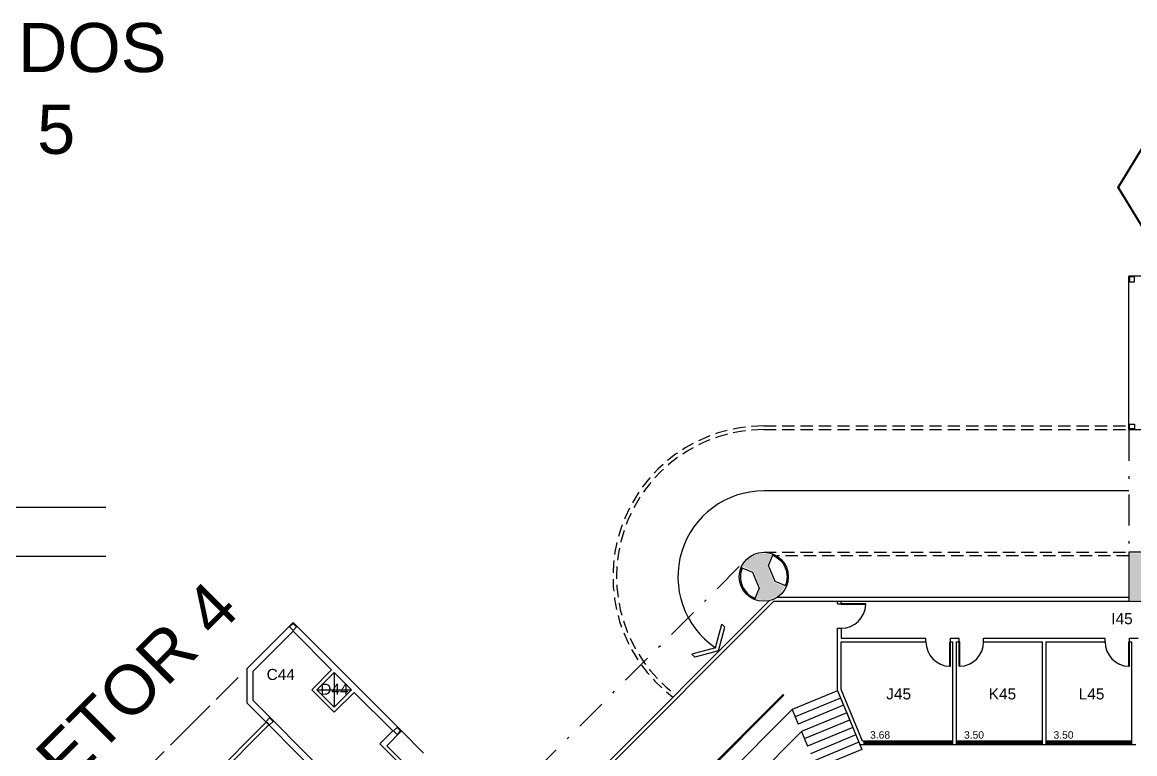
# Model space of a CAD drawing. Extents: x 1306 to 1544, y -75 to 211.
# Drawn here: x 1379.33 to 1424.68, y 181.41 to 211.22 of the extents above; entities that cross this region are included whole.
import ezdxf

# ---------------------------------------------------------------- set-up
doc = ezdxf.new("R2010")
doc.units = 0
doc.header["$LTSCALE"] = 2
doc.header["$PDMODE"] = 3
doc.linetypes.add('DASHDOT2', pattern=[12.7, 6.35, -3.175, 0, -3.175])
doc.linetypes.add('HIDDEN', pattern=[0.375, 0.25, -0.125])
doc.layers.get('0').update_dxf_attribs({"linetype": 'CONTINUOUS'})
doc.layers.get('DEFPOINTS').update_dxf_attribs({"linetype": 'CONTINUOUS'})
for name, color, linetype in [('01', 1, 'CONTINUOUS'), ('ARQUIBANCADA-ARY', 2, 'CONTINUOUS'), ('DIVISÓRIAS-ARY', 2, 'CONTINUOUS'), ('ESQUADRIA-ARY', 2, 'CONTINUOUS'), ('HACHURAS-ARY', 9, 'CONTINUOUS'), ('INDIC-CORTE-TBS', 4, 'DASHDOT2'), ('INDICAÇÕES-ARY', 2, 'CONTINUOUS'), ('PAREDE-ALTA-ARY', 1, 'CONTINUOUS'), ('PAREDE-BAIXA-ARY', 2, 'CONTINUOUS'), ('PILAR-RED-ARY', 5, 'CONTINUOUS'), ('PILARES-PRINC-ARY', 5, 'CONTINUOUS'), ('PILARES-SECUND-ARY', 5, 'CONTINUOUS'), ('PROJ-COBERTURA-ARY', 7, 'DASHDOT2'), ('RAMPA-INT-ARY', 7, 'CONTINUOUS'), ('RAMPA-PROJ-ARY', 7, 'HIDDEN'), ('TEXTO-PB-COR-ARY', 12, 'CONTINUOUS'), ('TEXTO-PB-COTAS-ARY', 12, 'CONTINUOUS'), ('TEXTOG-EP-ARY', 11, 'CONTINUOUS')]:
    doc.layers.add(name, color=color, linetype=linetype)
doc.styles.add('ARIAL', font='arial.ttf', dxfattribs={"height": 0.5})
doc.styles.add('SEM_ESCALA', font='arial.ttf')
doc.dimstyles.new('DIMTIC100-ARY', dxfattribs={"dimtxt": 0.3, "dimasz": 0.12, "dimexe": 0.1, "dimexo": 0.15, "dimgap": 0.1, "dimtad": 1, "dimjust": 1, "dimtoh": 1, "dimrnd": 0.01, "dimzin": 0, "dimdsep": 46, "dimtxsty": 'SEM_ESCALA', "dimblk1": 'NONE', "dimblk2": 'NONE', "dimsah": 1, "dimcen": -0.1, "dimdle": 0.06, "dimse1": 1, "dimse2": 1, "dimsd1": 1, "dimsd2": 1, "dimclrd": 1, "dimclre": 1, "dimclrt": 2, "dimadec": 0, "dimazin": 0, "dimtfac": 1, "dimtix": 1, "dimtmove": 2, "dimatfit": 3, "dimldrblk": 'NONE', "dimfxl": 1, "dimtolj": 1, "dimtzin": 0, "dimarcsym": 0})

# ---------------------------------------------------------------- blocks, each defined once
blk = doc.blocks.new('*D65')
at = {"layer": 'DEFPOINTS', "color": 0, "linetype": 'ByBlock', "ltscale": 0.5}
for p in [(1413.592, 181.924), (1417.272, 181.924), (1417.272, 181.924)]:
    blk.add_point(p, dxfattribs=at)
at = {"color": 2, "linetype": 'ByBlock', "ltscale": 0.5, "insert": (1414.302, 182.177), "char_height": 0.3, "attachment_point": 5, "style": 'SEM_ESCALA'}
blk.add_mtext('\\A1;3.68', dxfattribs=at)
blk = doc.blocks.new('_NONE')
at = {"color": 0, "linetype": 'ByBlock', "ltscale": 0.5}
blk.add_circle((0, 0), 0.25, dxfattribs=at)
blk = doc.blocks.new('*D66')
at = {"layer": 'DEFPOINTS', "color": 0, "linetype": 'ByBlock', "ltscale": 0.5}
for p in [(1417.422, 181.924), (1420.922, 181.924), (1420.922, 181.924)]:
    blk.add_point(p, dxfattribs=at)
at = {"color": 2, "linetype": 'ByBlock', "ltscale": 0.5, "insert": (1418.131, 182.177), "char_height": 0.3, "attachment_point": 5, "style": 'SEM_ESCALA'}
blk.add_mtext('\\A1;3.50', dxfattribs=at)
blk = doc.blocks.new('*D67')
at = {"layer": 'DEFPOINTS', "color": 0, "linetype": 'ByBlock', "ltscale": 0.5}
for p in [(1421.072, 181.924), (1424.572, 181.924), (1424.572, 181.924)]:
    blk.add_point(p, dxfattribs=at)
at = {"color": 2, "linetype": 'ByBlock', "ltscale": 0.5, "insert": (1421.781, 182.177), "char_height": 0.3, "attachment_point": 5, "style": 'SEM_ESCALA'}
blk.add_mtext('\\A1;3.50', dxfattribs=at)

msp = doc.modelspace()

# ---------------------------------------------------------------- hatches: boundary and pattern name
at = {"layer": 'HACHURAS-ARY', "ltscale": 0.5}
for points in [[(1409.697, 189.086), (1409.877, 189.52, 0.383694), (1408.702, 189.033), (1409.136, 188.854), (1409.423, 188.162), (1409.243, 187.729, 0.383694), (1410.417, 188.215), (1409.983, 188.395)], [(1425.397, 189.574), (1424.497, 189.574), (1424.497, 187.674), (1425.397, 187.674)]]:
    msp.add_hatch(color=256, dxfattribs=at).paths.add_polyline_path(points)

# ---------------------------------------------------------------- linework, layer by layer
at = {"layer": '01', "ltscale": 0.5}
for p, q in [((1391.944, 184.833), (1391.131, 184.019)), ((1392.05, 184.727), (1391.343, 184.019)), ((1392.757, 184.019), (1392.05, 183.312)), ((1392.864, 183.913), (1392.05, 183.1))]:
    msp.add_line(p, q, dxfattribs=at)
at = {"layer": 'ARQUIBANCADA-ARY'}
for p, q in [((1412.567, 183.977), (1410.719, 183.212)), ((1412.689, 183.682), (1410.842, 182.916)), ((1412.567, 183.977), (1412.812, 183.386)), ((1412.812, 183.386), (1410.964, 182.621)), ((1383.312, 155.805), (1410.719, 183.212)), ((1410.719, 183.212), (1410.964, 182.621)), ((1412.94, 183.077), (1411.092, 182.312)), ((1413.062, 182.782), (1411.214, 182.016)), ((1412.94, 183.077), (1413.185, 182.486)), ((1413.185, 182.486), (1411.337, 181.721)), ((1384.212, 155.432), (1411.092, 182.312)), ((1411.092, 182.312), (1411.337, 181.721)), ((1413.313, 182.177), (1411.465, 181.412)), ((1413.435, 181.882), (1411.587, 181.116)), ((1413.313, 182.177), (1413.557, 181.586)), ((1413.557, 181.586), (1411.71, 180.821))]:
    msp.add_line(p, q, dxfattribs=at)
at = {"layer": 'DIVISÓRIAS-ARY'}
for p, q in [((1412.717, 187.494), (1412.717, 187.524)), ((1413.717, 187.524), (1412.717, 187.524)), ((1413.717, 187.494), (1412.717, 187.494)), ((1413.717, 187.494), (1413.717, 187.524)), ((1417.142, 185.974), (1417.172, 185.974)), ((1417.142, 184.975), (1417.142, 185.974)), ((1417.172, 184.975), (1417.172, 185.974)), ((1417.522, 184.975), (1417.522, 185.974)), ((1417.552, 185.974), (1417.522, 185.974)), ((1417.552, 184.975), (1417.552, 185.974)), ((1424.442, 184.975), (1424.442, 185.974)), ((1424.442, 185.974), (1424.472, 185.974)), ((1424.472, 184.975), (1424.472, 185.974)), ((1417.142, 184.975), (1417.172, 184.975)), ((1417.552, 184.975), (1417.522, 184.975)), ((1424.442, 184.975), (1424.472, 184.975))]:
    msp.add_line(p, q, dxfattribs=at)
at = {"layer": 'DIVISÓRIAS-ARY', "color": 7, "ltscale": 0.5}
for centre, start, end in [((1412.717, 187.524), 270, 358.2809), ((1417.172, 185.974), 180, 268.2809), ((1417.522, 185.974), 271.7191, 360), ((1424.472, 185.974), 180, 268.2809)]:
    msp.add_arc(centre, 1, start, end, dxfattribs=at)
at = {"layer": 'ESQUADRIA-ARY'}
for p, q in [((1382.695, 156.178), (1410.346, 183.829)), ((1382.73, 156.142), (1410.382, 183.794)), ((1410.382, 183.794), (1410.346, 183.829))]:
    msp.add_line(p, q, dxfattribs=at)
at = {"layer": 'INDIC-CORTE-TBS', "linetype": 'Continuous', "ltscale": 0.5, "const_width": 0.0899}
msp.add_lwpolyline([(1425.09, 202.723), (1424.008, 204.494), (1425.09, 206.265)], close=True, dxfattribs=at)
at = {"layer": 'INDICAÇÕES-ARY', "ltscale": 0.5}
for p, q in [((1392.05, 184.727), (1392.05, 183.312)), ((1391.343, 184.019), (1392.757, 184.019))]:
    msp.add_line(p, q, dxfattribs=at)
at = {"layer": 'PAREDE-ALTA-ARY'}
for p, q in [((1424.447, 194.624), (1424.447, 200.874)), ((1427.097, 200.874), (1424.447, 200.874)), ((1424.447, 194.624), (1425.297, 194.624)), ((1378.027, 191.462), (1382.733, 191.462)), ((1378.027, 189.462), (1382.733, 189.462)), ((1390.371, 186.76), (1388.497, 184.886)), ((1390.371, 186.406), (1388.747, 184.782)), ((1390.371, 186.76), (1394.79, 182.34)), ((1390.371, 186.406), (1391.944, 184.833)), ((1388.497, 183.471), (1388.497, 184.886)), ((1388.747, 183.575), (1388.747, 184.782)), ((1392.05, 184.727), (1392.757, 184.019)), ((1391.131, 184.019), (1392.05, 183.1)), ((1391.343, 184.019), (1392.05, 183.312)), ((1392.864, 183.913), (1394.437, 182.34)), ((1391.396, 180.572), (1388.497, 183.471)), ((1391.573, 180.749), (1388.747, 183.575)), ((1394.437, 182.34), (1393.907, 181.81)), ((1394.79, 182.34), (1394.189, 181.739)), ((1393.907, 181.81), (1397.619, 178.097)), ((1394.189, 181.739), (1397.725, 178.204))]:
    msp.add_line(p, q, dxfattribs=at)
at = {"layer": 'PAREDE-ALTA-ARY', "ltscale": 0.5}
for p, q in [((1412.567, 187.524), (1412.567, 187.624)), ((1412.567, 187.524), (1412.717, 187.524)), ((1412.717, 187.524), (1412.717, 187.624)), ((1412.567, 186.524), (1412.717, 186.524)), ((1412.567, 184.006), (1412.567, 186.524)), ((1412.717, 186.524), (1412.717, 186.124)), ((1412.717, 186.124), (1416.172, 186.124)), ((1412.717, 185.974), (1416.172, 185.974)), ((1412.717, 184.036), (1412.717, 185.974)), ((1416.172, 185.974), (1416.172, 186.124)), ((1417.172, 186.124), (1417.522, 186.124)), ((1417.172, 185.974), (1417.172, 186.124)), ((1417.172, 185.974), (1417.272, 185.974)), ((1417.272, 181.774), (1417.272, 185.974)), ((1417.422, 185.974), (1417.522, 185.974)), ((1417.422, 181.774), (1417.422, 185.974)), ((1417.522, 185.974), (1417.522, 186.124)), ((1418.522, 185.974), (1418.522, 186.124)), ((1418.522, 186.124), (1423.472, 186.124)), ((1418.522, 185.974), (1420.922, 185.974)), ((1420.922, 181.774), (1420.922, 185.974)), ((1421.072, 185.974), (1423.472, 185.974)), ((1421.072, 181.774), (1421.072, 185.974)), ((1423.472, 185.974), (1423.472, 186.124)), ((1424.472, 186.124), (1424.822, 186.124)), ((1424.472, 185.974), (1424.472, 186.124)), ((1424.472, 185.974), (1424.572, 185.974)), ((1424.572, 181.774), (1424.572, 185.974)), ((1413.492, 181.774), (1412.567, 184.006)), ((1413.592, 181.924), (1412.717, 184.036)), ((1413.654, 181.924), (1413.592, 181.924)), ((1413.654, 181.774), (1413.654, 181.924)), ((1417.272, 181.874), (1413.654, 181.874)), ((1420.922, 181.874), (1417.422, 181.874)), ((1424.572, 181.874), (1421.072, 181.874)), ((1413.654, 181.774), (1413.492, 181.774)), ((1417.272, 181.824), (1413.654, 181.824)), ((1417.422, 181.774), (1417.272, 181.774)), ((1420.922, 181.824), (1417.422, 181.824)), ((1421.072, 181.774), (1420.922, 181.774)), ((1424.572, 181.824), (1421.072, 181.824)), ((1424.722, 181.774), (1424.572, 181.774))]:
    msp.add_line(p, q, dxfattribs=at)
at = {"layer": 'PAREDE-BAIXA-ARY'}
for p, q in [((1424.447, 187.774), (1410.087, 187.774)), ((1409.788, 187.651), (1399.634, 177.496)), ((1409.974, 187.624), (1399.74, 177.39)), ((1409.974, 187.624), (1424.447, 187.624)), ((1389.275, 182.694), (1383.83, 177.249)), ((1389.381, 182.588), (1383.936, 177.143))]:
    msp.add_line(p, q, dxfattribs=at)
at = {"layer": 'PAREDE-BAIXA-ARY', "ltscale": 0.5}
for p, q in [((1417.272, 181.924), (1413.654, 181.924)), ((1420.922, 181.924), (1417.422, 181.924)), ((1424.572, 181.924), (1421.072, 181.924)), ((1417.272, 181.774), (1413.654, 181.774)), ((1420.922, 181.774), (1417.422, 181.774)), ((1424.572, 181.774), (1421.072, 181.774))]:
    msp.add_line(p, q, dxfattribs=at)
at = {"layer": 'PILAR-RED-ARY'}
for points in [[(1410.484, 188.241), (1410.022, 188.433), (1409.751, 189.086), (1409.942, 189.548)], [(1408.636, 189.007), (1409.098, 188.815), (1409.368, 188.162), (1409.177, 187.7)]]:
    msp.add_lwpolyline(points, dxfattribs=at)
msp.add_lwpolyline([(1409.923, 189.502, -0.414214), (1410.437, 188.261, -0.414214)], format="xyb", dxfattribs=at)
msp.add_circle((1409.56, 188.624), 1, dxfattribs=at)
msp.add_arc((1409.56, 188.624), 0.95, 157.5, 247.5, dxfattribs=at)
at = {"layer": 'PILARES-PRINC-ARY'}
msp.add_lwpolyline([(1425.447, 189.624), (1424.447, 189.624), (1424.447, 187.624), (1425.447, 187.624)], close=True, dxfattribs=at)
at = {"layer": 'PILARES-SECUND-ARY'}
for points in [[(1424.672, 200.849), (1424.472, 200.849), (1424.472, 200.649), (1424.672, 200.649)], [(1424.672, 194.649), (1424.472, 194.649), (1424.472, 194.849), (1424.672, 194.849)], [(1390.23, 186.583), (1390.371, 186.724), (1390.512, 186.583), (1390.371, 186.441)], [(1389.416, 182.87), (1389.275, 182.729), (1389.416, 182.588), (1389.558, 182.729)], [(1394.614, 182.199), (1394.755, 182.34), (1394.614, 182.482), (1394.472, 182.34)]]:
    msp.add_lwpolyline(points, close=True, dxfattribs=at)
at = {"layer": 'PROJ-COBERTURA-ARY', "ltscale": 0.1}
for p, q in [((1424.447, 194.624), (1424.447, 189.624)), ((1398.326, 178.805), (1408.853, 189.331)), ((1381.638, 178.027), (1388.497, 184.886)), ((1382.345, 178.734), (1387.79, 184.179)), ((1394.79, 182.34), (1398.326, 178.805))]:
    msp.add_line(p, q, dxfattribs=at)
at = {"layer": 'RAMPA-INT-ARY'}
for p, q in [((1407.589, 185.732), (1407.848, 186.698)), ((1407.711, 185.609), (1407.97, 186.575)), ((1407.97, 186.575), (1407.848, 186.698)), ((1407.589, 185.732), (1406.623, 185.473)), ((1407.711, 185.609), (1406.745, 185.35)), ((1406.745, 185.35), (1406.623, 185.473))]:
    msp.add_line(p, q, dxfattribs=at)
msp.add_lwpolyline([(1424.447, 192.124), (1409.56, 192.124, 0.738139), (1407.589, 185.732, 0.738139)], format="xyb", dxfattribs=at)
at = {"layer": 'RAMPA-PROJ-ARY'}
for points in [[(1405.854, 183.716, -0.719528), (1409.56, 194.774), (1424.447, 194.774)], [(1405.961, 183.823, -0.720853), (1409.56, 194.624), (1424.447, 194.624)]]:
    msp.add_lwpolyline(points, format="xyb", dxfattribs=at)
for points in [[(1409.56, 189.624), (1424.447, 189.624)], [(1424.447, 189.474), (1410.087, 189.474)]]:
    msp.add_lwpolyline(points, dxfattribs=at)

# ---------------------------------------------------------------- texts
at = {"layer": 'TEXTO-PB-COR-ARY', "style": 'ARIAL'}
for s, p in [('I45', (1423.727, 186.692)), ('C44', (1389.294, 184.418)), ('D44', (1391.479, 183.818)), ('J45', (1414.552, 183.626)), ('K45', (1418.731, 183.626)), ('L45', (1422.399, 183.626))]:
    msp.add_text(s, height=0.45, dxfattribs=at).set_placement(p)
at = {"layer": 'TEXTOG-EP-ARY', "style": 'ARIAL'}
msp.add_text('SETOR 4', height=2, rotation=45, dxfattribs=at).set_placement((1379.82, 178.717))
at = {"layer": 'TEXTOG-EP-ARY', "insert": (1360.841, 211.194), "char_height": 2, "width": 27.9005, "attachment_point": 1, "style": 'ARIAL'}
msp.add_mtext('COBERTURA DOS SETORES 1 E 5', dxfattribs=at)

# ---------------------------------------------------------------- dimensions: what is measured, and where the dimension line sits
at = {"layer": 'TEXTO-PB-COTAS-ARY', "ltscale": 0.5}
for base, p1, p2, picture, middle in [((1417.272, 181.924), (1413.592, 181.924), (1417.272, 181.924), '*D65', (1414.302, 182.177)), ((1420.922, 181.924), (1417.422, 181.924), (1420.922, 181.924), '*D66', (1418.131, 182.177)), ((1424.572, 181.924), (1421.072, 181.924), (1424.572, 181.924), '*D67', (1421.781, 182.177))]:
    dim = msp.add_linear_dim(base=base, p1=p1, p2=p2, dimstyle='DIMTIC100-ARY', dxfattribs=at)
    dim.commit()
    dim.dimension.update_dxf_attribs({"geometry": picture, "text_midpoint": middle})

doc.saveas('drawing.dxf')
